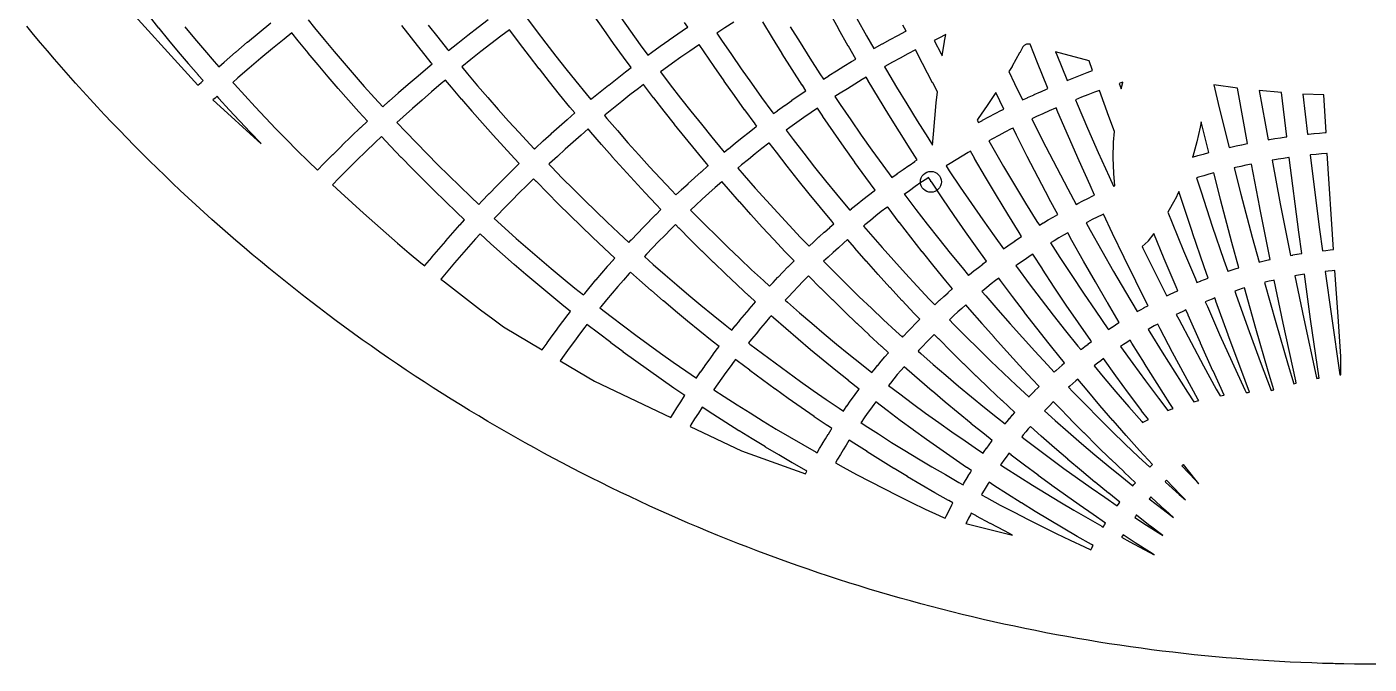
# Model space of a CAD drawing. Header units: millimetres. Extents: x -67 to 67, y -67 to 67.
# Drawn here: x -51.8 to -0.3, y -67 to -42.5 of the extents above; entities that cross this region are included whole.
import ezdxf

# ---------------------------------------------------------------- set-up
doc = ezdxf.new("R2010")
doc.units = ezdxf.units.MM
for name, color, linetype in [('CUT_INNER', 6, 'Continuous'), ('CUT_OUTER', 1, 'Continuous'), ('ENGRAVE', 7, 'Continuous')]:
    doc.layers.add(name, color=color, linetype=linetype)

msp = doc.modelspace()

# ---------------------------------------------------------------- linework, layer by layer
at = {"layer": 'CUT_INNER'}
for points in [[(-45.102, -44.664), (-45.0994, -44.6617), (-45.0212, -44.5919), (-45.1992, -44.3889), (-45.2015, -44.3863), (-45.5846, -43.9416), (-45.5869, -43.939), (-45.9661, -43.491), (-45.9684, -43.4883), (-46.3437, -43.0371), (-46.3459, -43.0344), (-46.7172, -42.5799), (-46.7194, -42.5771), (-47.0868, -42.1194), (-47.089, -42.1167), (-47.4524, -41.6558), (-47.4545, -41.653), (-47.8138, -41.1889), (-47.816, -41.1861), (-48.0074, -40.9345), (-48.3633, -41.2052), (-48.4163, -41.2462), (-45.2208, -44.7719)], [(-40.0388, -47.426), (-40.0363, -47.4235), (-39.6879, -47.0781), (-39.6854, -47.0756), (-39.334, -46.7333), (-39.3315, -46.7308), (-38.9771, -46.3916), (-38.9745, -46.3892), (-38.7195, -46.1492), (-39.0425, -45.7936), (-39.0448, -45.791), (-39.4401, -45.3481), (-39.4425, -45.3455), (-39.8339, -44.8991), (-39.8362, -44.8965), (-40.2238, -44.4467), (-40.2261, -44.444), (-40.6097, -43.9909), (-40.6119, -43.9882), (-40.9916, -43.5317), (-40.9938, -43.529), (-41.3694, -43.0693), (-41.3716, -43.0665), (-41.6176, -42.7601), (-41.9115, -42.9959), (-42.3615, -43.3637), (-42.8084, -43.7353), (-43.2519, -44.1108), (-43.6922, -44.4902), (-43.8862, -44.6603), (-43.8204, -44.734), (-43.4281, -45.1659), (-43.0321, -45.5943), (-42.6324, -46.0192), (-42.2289, -46.4406), (-41.8219, -46.8585), (-41.4111, -47.2729), (-40.9968, -47.6836), (-40.6371, -48.034), (-40.3867, -47.7769), (-40.3842, -47.7744)], [(-34.3648, -43.4774), (-34.7473, -43.7789), (-35.0975, -44.06), (-34.875, -44.3276), (-34.4861, -44.7869), (-34.0933, -45.2428), (-33.6965, -45.6953), (-33.2958, -46.1443), (-32.8912, -46.5897), (-32.4827, -47.0316), (-32.3049, -47.2206), (-32.2706, -47.1884), (-32.2681, -47.186), (-31.9675, -46.9081), (-31.9649, -46.9058), (-31.6618, -46.6305), (-31.6592, -46.6282), (-31.3538, -46.3555), (-31.3512, -46.3532), (-31.0433, -46.0833), (-31.0407, -46.081), (-30.7535, -45.8335), (-30.9398, -45.6094), (-30.9421, -45.6067), (-31.3357, -45.1248), (-31.3379, -45.1221), (-31.7274, -44.6369), (-31.7296, -44.6341), (-32.1148, -44.1455), (-32.1169, -44.1427), (-32.4979, -43.6507), (-32.5, -43.648), (-32.8766, -43.1527), (-32.8787, -43.1499), (-33.251, -42.6513), (-33.2531, -42.6485), (-33.2613, -42.6374), (-33.5919, -42.8843), (-33.9796, -43.1792)], [(-24.598, -46.9917), (-24.5953, -46.9895), (-24.332, -46.7782), (-24.3293, -46.776), (-24.0642, -46.567), (-24.0614, -46.5649), (-23.7945, -46.3582), (-23.7917, -46.3561), (-23.7699, -46.3395), (-23.83, -46.259), (-23.8321, -46.2561), (-24.2313, -45.7117), (-24.2333, -45.7088), (-24.6278, -45.1609), (-24.6298, -45.1581), (-25.0195, -44.6067), (-25.0215, -44.6038), (-25.4063, -44.0491), (-25.4083, -44.0462), (-25.7883, -43.4882), (-25.7902, -43.4853), (-25.9749, -43.2089), (-26.0091, -43.2318), (-26.3446, -43.4602), (-26.6781, -43.6916), (-27.0096, -43.9258), (-27.339, -44.163), (-27.4688, -44.2582), (-27.0881, -44.7588), (-26.6953, -45.2661), (-26.2981, -45.77), (-25.8965, -46.2704), (-25.4906, -46.7672), (-25.0803, -47.2605), (-25.0165, -47.3359), (-24.8621, -47.2075), (-24.8594, -47.2053)], [(-16.7811, -42.9587), (-16.9577, -43.0458), (-16.6897, -43.5661), (-16.6497, -43.6422), (-16.5562, -43.0839), (-16.5556, -43.0804), (-16.5053, -42.8257)], [(-13.8693, -44.7006), (-13.5629, -45.3358), (-13.3752, -45.2473), (-13.372, -45.2458), (-13.1244, -45.1317), (-13.1212, -45.1302), (-12.8726, -45.0182), (-12.8694, -45.0168), (-12.6199, -44.907), (-12.6166, -44.9056), (-12.5887, -44.8936), (-12.604, -44.8571), (-12.6054, -44.8538), (-12.9914, -43.9104), (-12.9927, -43.9071), (-13.2762, -43.1964), (-13.2923, -43.1922), (-13.317, -43.1882), (-13.3419, -43.1866), (-13.3669, -43.1876), (-13.3916, -43.1911), (-13.4159, -43.197), (-13.4394, -43.2053), (-13.462, -43.2159), (-13.4835, -43.2288), (-13.5035, -43.2437), (-13.522, -43.2605), (-13.5387, -43.2791), (-13.5534, -43.2992), (-13.5661, -43.3208), (-13.6739, -43.5269), (-13.6759, -43.5306), (-13.9648, -44.0407), (-13.9666, -44.0438), (-14.086, -44.2411)], [(-18.2659, -43.7234), (-18.5587, -43.8841), (-18.8502, -44.0473), (-18.8689, -44.058), (-18.794, -44.1864), (-18.4056, -44.8394), (-18.0114, -45.4889), (-17.6116, -46.1349), (-17.2062, -46.7775), (-17.0196, -47.0676), (-16.986, -46.6517), (-16.9332, -46.0501), (-16.8755, -45.4498), (-16.8754, -45.4484), (-16.8293, -45.0201), (-17.0154, -44.6738), (-17.0171, -44.6707), (-17.4021, -43.9389), (-17.4037, -43.9358), (-17.6749, -43.4092), (-17.676, -43.4097), (-17.9716, -43.5653)], [(-12.2466, -43.6076), (-11.8619, -44.5478), (-11.8471, -44.5831), (-11.5994, -44.4843), (-11.5962, -44.483), (-11.3421, -44.3842), (-11.3388, -44.3829), (-11.0838, -44.2863), (-11.0805, -44.2851), (-10.8743, -44.209), (-11.0047, -43.8358), (-12.296, -43.4836)], [(-36.6197, -45.3362), (-36.9859, -45.6573), (-37.3493, -45.9817), (-37.5833, -46.1942), (-37.2443, -46.5545), (-36.8362, -46.9808), (-36.4243, -47.4036), (-36.0088, -47.8227), (-35.5897, -48.2383), (-35.1669, -48.6501), (-34.7406, -49.0582), (-34.4368, -49.344), (-34.3229, -49.2231), (-34.3205, -49.2205), (-34.0374, -48.9248), (-34.035, -48.9222), (-33.7493, -48.629), (-33.7469, -48.6265), (-33.4586, -48.3357), (-33.4562, -48.3333), (-33.1654, -48.045), (-33.1629, -48.0426), (-32.8877, -47.7745), (-33.0695, -47.5812), (-33.0719, -47.5787), (-33.4827, -47.1342), (-33.4851, -47.1316), (-33.8921, -46.6835), (-33.8944, -46.6809), (-34.2975, -46.2293), (-34.2998, -46.2267), (-34.6989, -45.7716), (-34.7012, -45.769), (-35.0964, -45.3104), (-35.0986, -45.3077), (-35.4898, -44.8457), (-35.492, -44.8431), (-35.7188, -44.5703), (-35.8789, -44.7035), (-36.2507, -45.0182)], [(-26.4064, -48.55), (-26.4038, -48.5477), (-26.1539, -48.3207), (-26.1513, -48.3183), (-25.8995, -48.0936), (-25.8968, -48.0912), (-25.643, -47.8687), (-25.6404, -47.8664), (-25.6291, -47.8566), (-25.6951, -47.7787), (-25.6973, -47.776), (-26.1098, -47.28), (-26.1121, -47.2773), (-26.5202, -46.7777), (-26.5224, -46.775), (-26.9262, -46.2718), (-26.9284, -46.2691), (-27.3278, -45.7625), (-27.33, -45.7597), (-27.7249, -45.2496), (-27.7271, -45.2468), (-28.1135, -44.7386), (-28.3147, -44.8915), (-28.6356, -45.14), (-28.9543, -45.3913), (-29.2709, -45.6454), (-29.5852, -45.9022), (-29.6207, -45.9317), (-29.5252, -46.0445), (-29.1213, -46.5132), (-28.7134, -46.9784), (-28.3014, -47.44), (-27.8854, -47.8979), (-27.4654, -48.3523), (-27.0415, -48.8029), (-26.87, -48.9821), (-26.6568, -48.7816), (-26.6543, -48.7792)], [(-20.2856, -44.9013), (-20.5681, -45.0795), (-20.7658, -45.2067), (-20.5614, -45.5127), (-20.1616, -46.0997), (-19.7568, -46.6833), (-19.3469, -47.2634), (-18.9319, -47.8398), (-18.5843, -48.3138), (-18.3775, -48.165), (-18.3747, -48.1629), (-18.152, -48.0056), (-18.1492, -48.0036), (-17.9251, -47.8482), (-17.9223, -47.8462), (-17.6969, -47.6927), (-17.694, -47.6908), (-17.6106, -47.635), (-17.8834, -47.2109), (-17.8853, -47.208), (-18.2925, -46.5625), (-18.2944, -46.5595), (-18.696, -45.9105), (-18.6979, -45.9075), (-19.0938, -45.255), (-19.0956, -45.2519), (-19.4859, -44.596), (-19.4876, -44.593), (-19.5641, -44.4619), (-19.7159, -44.5522), (-20.0015, -44.7255)], [(-9.7859, -44.6794), (-9.8498, -44.7012), (-9.7739, -44.9127), (-9.7167, -44.662), (-9.7154, -44.6568), (-9.7152, -44.6561)], [(-5.3668, -47.0999), (-5.3634, -47.0991), (-5.1554, -47.054), (-5.152, -47.0532), (-4.9437, -47.0099), (-4.9402, -47.0092), (-4.925, -47.0062), (-5.2835, -45.0235), (-5.2841, -45.0201), (-5.3083, -44.8792), (-6.2175, -44.7575), (-6.0104, -45.6369), (-5.6373, -47.1616), (-5.5778, -47.1476), (-5.5744, -47.1468)], [(-42.8061, -47.0004), (-42.8085, -46.9979), (-43.2144, -46.5739), (-43.2168, -46.5714), (-43.6189, -46.1439), (-43.6213, -46.1413), (-44.0197, -45.7103), (-44.0221, -45.7077), (-44.4167, -45.2733), (-44.4191, -45.2707), (-44.4879, -45.1936), (-44.5628, -45.2604), (-44.6454, -45.3354), (-42.789, -47.0179)], [(-15.2612, -46.2052), (-15.101, -46.1173), (-15.098, -46.1157), (-14.8578, -45.9866), (-14.8547, -45.985), (-14.6134, -45.858), (-14.6103, -45.8564), (-14.3679, -45.7316), (-14.3648, -45.73), (-14.2849, -45.6897), (-14.5928, -45.0512), (-14.5928, -45.0512), (-14.5942, -45.0533), (-14.9249, -45.5498), (-14.926, -45.5514), (-15.2657, -46.045), (-15.2666, -46.0462), (-15.3132, -46.1123)], [(-10.2486, -45.9698), (-10.2498, -45.9665), (-10.6083, -44.9678), (-10.8006, -45.0388), (-11.0523, -45.1341), (-11.3031, -45.2317), (-11.5361, -45.3246), (-11.4691, -45.4846), (-11.0681, -46.418), (-10.6589, -47.3478), (-10.2417, -48.274), (-10.0688, -48.649), (-10.0188, -48.6271), (-10.0621, -48.1523), (-10.0626, -48.1451), (-10.0822, -47.5567), (-10.0823, -47.5497), (-10.0691, -46.9671), (-10.0688, -46.9603), (-10.0367, -46.544)], [(-3.8794, -46.8174), (-3.876, -46.8168), (-3.6656, -46.7844), (-3.6622, -46.7839), (-3.4516, -46.7534), (-3.4481, -46.7529), (-3.4228, -46.7495), (-3.6248, -45.0427), (-4.4767, -44.9669), (-4.1345, -46.8593), (-4.0929, -46.8522), (-4.0895, -46.8516)], [(-2.3776, -46.6262), (-2.3741, -46.6259), (-2.1622, -46.6064), (-2.1587, -46.6061), (-1.9466, -46.5885), (-1.9431, -46.5882), (-1.9136, -46.586), (-1.9956, -45.1426), (-2.8076, -45.1066), (-2.6248, -46.6514), (-2.5928, -46.6479), (-2.5893, -46.6475)], [(-22.2296, -46.2002), (-22.5007, -46.3954), (-22.6438, -46.5003), (-22.3763, -46.8521), (-21.9652, -47.3831), (-21.5494, -47.9106), (-21.129, -48.4343), (-20.704, -48.9544), (-20.2746, -49.4708), (-20.1954, -49.5643), (-20.1298, -49.5097), (-20.1271, -49.5074), (-19.916, -49.3349), (-19.9132, -49.3327), (-19.7006, -49.1621), (-19.6979, -49.1599), (-19.4837, -48.9911), (-19.481, -48.9889), (-19.2654, -48.822), (-19.2626, -48.8199), (-19.229, -48.7943), (-19.5813, -48.3138), (-19.5834, -48.3109), (-20.0004, -47.7317), (-20.0024, -47.7288), (-20.4144, -47.1459), (-20.4164, -47.143), (-20.8232, -46.5566), (-20.8252, -46.5537), (-21.2269, -45.9637), (-21.2289, -45.9608), (-21.4367, -45.6498), (-21.6823, -45.817), (-21.9568, -46.0074)], [(-11.2551, -49.2144), (-11.252, -49.2128), (-11.0619, -49.1171), (-11.0588, -49.1155), (-10.8679, -49.0214), (-10.8648, -49.0198), (-10.798, -48.9876), (-10.9726, -48.609), (-10.974, -48.6058), (-11.3927, -47.6764), (-11.3941, -47.6732), (-11.8047, -46.7402), (-11.8061, -46.7369), (-12.2085, -45.8004), (-12.2098, -45.7971), (-12.2778, -45.6351), (-12.2977, -45.6436), (-12.544, -45.752), (-12.7894, -45.8626), (-13.0338, -45.9752), (-13.2088, -46.0578), (-13.0749, -46.3294), (-12.667, -47.1385), (-12.2522, -47.944), (-11.8303, -48.7459), (-11.5081, -49.3455), (-11.4474, -49.3135), (-11.4443, -49.3119)], [(-6.8342, -47.4726), (-6.8308, -47.4717), (-6.626, -47.4139), (-6.6226, -47.413), (-6.4173, -47.357), (-6.4172, -47.357), (-6.7058, -46.1776), (-6.7409, -46.3738), (-6.7421, -46.3798), (-6.8714, -46.9421), (-6.873, -46.9484), (-7.032, -47.5051), (-7.034, -47.5115), (-7.0415, -47.5331), (-7.0385, -47.5322)], [(-39.1231, -47.6503), (-39.4691, -47.9932), (-39.812, -48.3392), (-40.056, -48.5896), (-39.7325, -48.8939), (-39.3041, -49.2899), (-38.8723, -49.6821), (-38.437, -50.0706), (-37.9984, -50.4553), (-37.5564, -50.8361), (-37.1111, -51.2131), (-36.6626, -51.5861), (-36.5177, -51.7045), (-36.5112, -51.6966), (-36.509, -51.6939), (-36.2472, -51.3792), (-36.245, -51.3765), (-35.9804, -51.064), (-35.9782, -51.0613), (-35.7109, -50.7512), (-35.7086, -50.7485), (-35.4387, -50.4407), (-35.4364, -50.4381), (-35.1637, -50.1327), (-35.1614, -50.1301), (-34.9832, -49.9339), (-35.2928, -49.6426), (-35.2953, -49.6402), (-35.7242, -49.2297), (-35.7267, -49.2272), (-36.152, -48.8129), (-36.1545, -48.8105), (-36.5761, -48.3925), (-36.5786, -48.39), (-36.9966, -47.9684), (-36.999, -47.9659), (-37.4133, -47.5406), (-37.4157, -47.5381), (-37.8263, -47.1092), (-37.8287, -47.1067), (-38.1738, -46.7398), (-38.4223, -46.9736), (-38.7742, -47.3104)], [(-28.3521, -50.4622), (-28.3497, -50.4597), (-28.1162, -50.2158), (-28.1138, -50.2133), (-27.8782, -49.9715), (-27.8758, -49.969), (-27.6381, -49.7293), (-27.6356, -49.7268), (-27.4481, -49.5409), (-27.6235, -49.3576), (-27.6259, -49.3551), (-28.0523, -48.9019), (-28.0546, -48.8993), (-28.477, -48.4424), (-28.4794, -48.4398), (-28.8977, -47.9792), (-28.9001, -47.9766), (-29.3144, -47.5124), (-29.3167, -47.5098), (-29.727, -47.042), (-29.7293, -47.0394), (-30.1354, -46.568), (-30.1377, -46.5653), (-30.2361, -46.449), (-30.5146, -46.6889), (-30.8197, -46.9565), (-31.1225, -47.2268), (-31.423, -47.4997), (-31.721, -47.7752), (-31.751, -47.8035), (-31.6542, -47.9047), (-31.2342, -48.3358), (-30.8105, -48.7631), (-30.3832, -49.1868), (-29.9521, -49.6068), (-29.5174, -50.0229), (-29.079, -50.4352), (-28.6758, -50.808), (-28.5858, -50.7107), (-28.5834, -50.7081)], [(-12.5824, -49.9427), (-12.5794, -49.941), (-12.3955, -49.8337), (-12.3925, -49.832), (-12.2142, -49.7301), (-12.5393, -49.1249), (-12.541, -49.1218), (-12.9645, -48.3168), (-12.9661, -48.3137), (-13.3826, -47.5051), (-13.3842, -47.502), (-13.7936, -46.6897), (-13.7952, -46.6866), (-13.9308, -46.4116), (-14.0013, -46.4471), (-14.2406, -46.5704), (-14.4788, -46.6957), (-14.7159, -46.8231), (-14.8644, -46.9046), (-14.7098, -47.1752), (-14.295, -47.8864), (-13.874, -48.594), (-13.4469, -49.2979), (-13.0136, -49.998), (-12.9204, -50.1457), (-12.7683, -50.0533), (-12.7653, -50.0515)], [(-23.8301, -47.4063), (-24.0907, -47.6154), (-24.3494, -47.8268), (-24.4952, -47.9481), (-24.2469, -48.2363), (-23.8238, -48.7187), (-23.3966, -49.1974), (-22.9652, -49.6723), (-22.5297, -50.1435), (-22.09, -50.6108), (-21.7624, -50.953), (-21.5829, -50.7841), (-21.5803, -50.7817), (-21.3801, -50.5967), (-21.3775, -50.5943), (-21.1757, -50.411), (-21.1731, -50.4086), (-20.9697, -50.2271), (-20.967, -50.2247), (-20.8079, -50.0852), (-20.8893, -49.989), (-20.8916, -49.9863), (-21.3233, -49.4672), (-21.3255, -49.4645), (-21.7527, -48.9417), (-21.7549, -48.939), (-22.1775, -48.4124), (-22.1797, -48.4097), (-22.5976, -47.8795), (-22.5998, -47.8767), (-23.0131, -47.3429), (-23.0153, -47.3401), (-23.2872, -46.9825), (-23.3037, -46.995), (-23.5678, -47.1995)], [(-14.0415, -50.8725), (-14.0386, -50.8705), (-13.8627, -50.7507), (-13.8598, -50.7487), (-13.6829, -50.6305), (-13.68, -50.6286), (-13.5996, -50.5759), (-13.6945, -50.4256), (-13.6964, -50.4226), (-14.1315, -49.7195), (-14.1333, -49.7165), (-14.5623, -49.0096), (-14.5641, -49.0066), (-14.9868, -48.296), (-14.9886, -48.2929), (-15.4052, -47.5787), (-15.4069, -47.5756), (-15.5638, -47.3012), (-15.6528, -47.3532), (-15.8841, -47.4908), (-16.1142, -47.6304), (-16.343, -47.772), (-16.498, -47.8698), (-16.3787, -48.0518), (-15.9566, -48.6835), (-15.529, -49.3115), (-15.0959, -49.9357), (-14.6575, -50.5562), (-14.2999, -51.0528), (-14.2193, -50.9958), (-14.2164, -50.9938)], [(-1.761, -51.0936), (-1.7575, -51.0932), (-1.6223, -51.0808), (-1.8643, -47.3885), (-1.8818, -47.3898), (-2.0903, -47.4072), (-2.2988, -47.4263), (-2.507, -47.4473), (-2.5261, -47.4494), (-2.1623, -50.3094), (-2.0514, -51.124), (-1.9203, -51.1096), (-1.9168, -51.1093)], [(-4.2865, -51.5165), (-4.2831, -51.5156), (-4.1306, -51.4797), (-4.1272, -51.4789), (-4.0627, -51.4644), (-4.4589, -49.4728), (-4.4595, -49.4693), (-4.7771, -47.7965), (-4.7816, -47.7974), (-4.9866, -47.84), (-5.1911, -47.8844), (-5.3952, -47.9306), (-5.4405, -47.9413), (-5.185, -48.9475), (-4.7506, -50.5973), (-4.4866, -51.5658), (-4.4421, -51.5545), (-4.4387, -51.5537)], [(-3.0311, -51.2609), (-3.0277, -51.2603), (-2.873, -51.2352), (-2.8696, -51.2346), (-2.8482, -51.2313), (-2.9592, -50.4161), (-2.9596, -50.4126), (-3.3241, -47.5474), (-3.3379, -47.5493), (-3.5451, -47.5794), (-3.7519, -47.6112), (-3.9585, -47.6448), (-3.9866, -47.6497), (-3.67, -49.3177), (-3.2749, -51.3036), (-3.189, -51.2881), (-3.1855, -51.2875)], [(-30.1596, -52.5055), (-30.1574, -52.5028), (-29.9416, -52.2433), (-29.9393, -52.2406), (-29.7212, -51.9829), (-29.7189, -51.9803), (-29.4986, -51.7245), (-29.4963, -51.7219), (-29.2737, -51.4681), (-29.2714, -51.4655), (-29.216, -51.4035), (-29.6261, -51.0245), (-29.6286, -51.0221), (-30.0695, -50.6073), (-30.0721, -50.6049), (-30.5093, -50.1863), (-30.5119, -50.1839), (-30.9454, -49.7615), (-30.9479, -49.759), (-31.3778, -49.3329), (-31.3803, -49.3304), (-31.8064, -48.9005), (-31.8089, -48.898), (-32.2313, -48.4645), (-32.2337, -48.4619), (-32.3338, -48.3574), (-32.6006, -48.6173), (-32.8889, -48.903), (-33.1746, -49.1913), (-33.4579, -49.482), (-33.7385, -49.7752), (-33.8471, -49.8907), (-33.4405, -50.2601), (-33.0001, -50.6531), (-32.5564, -51.0422), (-32.1093, -51.4275), (-31.6588, -51.8088), (-31.2051, -52.1862), (-30.748, -52.5596), (-30.4189, -52.8238), (-30.3754, -52.7696), (-30.3732, -52.7669)], [(-15.4323, -51.9017), (-15.4295, -51.8995), (-15.2624, -51.7678), (-15.2596, -51.7656), (-15.0914, -51.6353), (-15.0886, -51.6332), (-14.9491, -51.5271), (-15.311, -51.0245), (-15.313, -51.0216), (-15.7535, -50.3983), (-15.7555, -50.3954), (-16.1906, -49.7683), (-16.1926, -49.7654), (-16.6221, -49.1345), (-16.6241, -49.1316), (-17.0481, -48.497), (-17.0501, -48.4941), (-17.0703, -48.4633), (-17.0795, -48.4742), (-17.083, -48.478), (-17.0832, -48.4724), (-17.083, -48.4439), (-17.1716, -48.3087), (-17.2458, -48.3583), (-17.4683, -48.5098), (-17.6894, -48.6632), (-17.9092, -48.8185), (-18.1041, -48.9588), (-18.087, -48.9817), (-17.657, -49.547), (-17.2222, -50.1086), (-16.7825, -50.6664), (-16.3379, -51.2203), (-15.8885, -51.7703), (-15.6401, -52.0691), (-15.601, -52.0371), (-15.5982, -52.0349)], [(-5.521, -51.8589), (-5.5177, -51.8579), (-5.368, -51.8114), (-5.3647, -51.8104), (-5.2617, -51.7794), (-5.5268, -50.8071), (-5.5277, -50.8037), (-5.9629, -49.1505), (-5.9638, -49.1471), (-6.2204, -48.1367), (-6.4094, -48.1882), (-6.6109, -48.245), (-6.8118, -48.3036), (-6.8849, -48.3256), (-6.7119, -48.8659), (-6.2798, -50.1765), (-5.8362, -51.4832), (-5.6865, -51.912), (-5.6735, -51.9078), (-5.6702, -51.9067)], [(-25.6146, -48.917), (-25.8619, -49.1416), (-26.1072, -49.3684), (-26.3112, -49.5603), (-26.182, -49.693), (-25.7464, -50.1324), (-25.307, -50.568), (-24.8638, -50.9997), (-24.4169, -51.4275), (-23.9663, -51.8514), (-23.5119, -52.2714), (-23.2748, -52.4868), (-23.1446, -52.346), (-23.1422, -52.3435), (-22.9554, -52.1449), (-22.953, -52.1423), (-22.7644, -51.9454), (-22.762, -51.9429), (-22.5718, -51.7476), (-22.5693, -51.7451), (-22.3774, -51.5514), (-22.3749, -51.549), (-22.339, -51.5134), (-22.672, -51.1655), (-22.6745, -51.163), (-23.1165, -50.6931), (-23.1189, -50.6905), (-23.5568, -50.2168), (-23.5592, -50.2142), (-23.9929, -49.7367), (-23.9953, -49.734), (-24.4248, -49.2527), (-24.4272, -49.2501), (-24.8525, -48.7651), (-24.8548, -48.7624), (-25.1079, -48.4688), (-25.1142, -48.4743), (-25.3654, -48.6946)], [(-6.5793, -52.2286), (-6.5761, -52.2274), (-6.4453, -52.1778), (-6.5958, -51.7466), (-6.597, -51.7433), (-7.0417, -50.4333), (-7.0428, -50.4299), (-7.476, -49.1161), (-7.4771, -49.1127), (-7.5617, -48.8486), (-7.71, -49.1589), (-7.7134, -49.1656), (-7.9811, -49.6492), (-7.8225, -50.0467), (-7.3811, -51.1257), (-6.9302, -52.2009), (-6.8692, -52.3428), (-6.7286, -52.2867), (-6.7253, -52.2854)], [(-16.7478, -53.0255), (-16.7452, -53.0231), (-16.5877, -52.88), (-16.5851, -52.8777), (-16.4263, -52.736), (-16.4237, -52.7336), (-16.2637, -52.5933), (-16.2611, -52.591), (-16.2556, -52.5863), (-16.5078, -52.2831), (-16.51, -52.2804), (-16.9616, -51.7277), (-16.9639, -51.7249), (-17.4106, -51.1683), (-17.4128, -51.1655), (-17.8547, -50.605), (-17.8568, -50.6022), (-18.2938, -50.0379), (-18.296, -50.0351), (-18.728, -49.4669), (-18.7301, -49.4641), (-18.7487, -49.4392), (-18.7746, -49.4588), (-18.9874, -49.6236), (-19.1987, -49.7902), (-19.4086, -49.9587), (-19.617, -50.1289), (-19.6742, -50.1765), (-19.4022, -50.4922), (-18.9594, -50.9972), (-18.5121, -51.4983), (-18.0606, -51.9954), (-17.6047, -52.4886), (-17.1445, -52.9778), (-16.9338, -53.1978), (-16.9067, -53.1723), (-16.9041, -53.1699)], [(-8.9, -53.3111), (-8.8969, -53.3094), (-8.7596, -53.234), (-8.7565, -53.2323), (-8.7451, -53.2262), (-8.7508, -53.2151), (-8.7524, -53.212), (-9.2112, -52.3017), (-9.2127, -52.2986), (-9.6636, -51.3843), (-9.6651, -51.3812), (-10.108, -50.4631), (-10.1095, -50.4599), (-10.4598, -49.7171), (-10.5139, -49.7432), (-10.7016, -49.8358), (-10.8885, -49.93), (-11.0746, -50.0258), (-11.1231, -50.0514), (-10.9656, -50.3385), (-10.5228, -51.1291), (-10.0732, -51.9157), (-9.6168, -52.6985), (-9.1636, -53.4601), (-9.0398, -53.3893), (-9.0367, -53.3876)], [(-31.8203, -54.6699), (-31.8183, -54.667), (-31.621, -54.3931), (-31.619, -54.3902), (-31.4194, -54.118), (-31.4173, -54.1152), (-31.2153, -53.8447), (-31.2132, -53.8419), (-31.0089, -53.5732), (-31.0067, -53.5704), (-30.9172, -53.4548), (-31.2526, -53.1855), (-31.2554, -53.1833), (-31.7151, -52.8077), (-31.7178, -52.8055), (-32.1743, -52.4258), (-32.177, -52.4236), (-32.6301, -52.04), (-32.6328, -52.0377), (-33.0825, -51.6501), (-33.0852, -51.6478), (-33.5316, -51.2564), (-33.5342, -51.2541), (-33.9771, -50.8587), (-33.9797, -50.8564), (-34.3935, -50.4805), (-34.5651, -50.6694), (-34.8354, -50.9722), (-35.103, -51.2773), (-35.3679, -51.5848), (-35.6302, -51.8946), (-35.8897, -52.2067), (-35.8928, -52.2105), (-35.7558, -52.3204), (-35.2976, -52.6816), (-34.8364, -53.0388), (-34.372, -53.3919), (-33.9045, -53.741), (-33.4886, -54.046), (-32.0069, -54.934)], [(-27.5367, -50.7731), (-27.7677, -51.0144), (-27.9966, -51.2577), (-28.08, -51.348), (-27.7427, -51.6491), (-27.2902, -52.0459), (-26.8343, -52.4387), (-26.375, -52.8276), (-25.9123, -53.2124), (-25.4463, -53.5932), (-24.9769, -53.9698), (-24.7209, -54.1717), (-24.5936, -54.0131), (-24.5914, -54.0104), (-24.4189, -53.7992), (-24.4166, -53.7965), (-24.2423, -53.5869), (-24.24, -53.5842), (-24.0639, -53.3761), (-24.0616, -53.3735), (-23.8836, -53.1669), (-23.8813, -53.1643), (-23.8119, -53.0851), (-24.0538, -52.8654), (-24.0564, -52.863), (-24.5133, -52.4407), (-24.5159, -52.4383), (-24.9691, -52.0119), (-24.9716, -52.0095), (-25.4211, -51.5793), (-25.4236, -51.5768), (-25.8693, -51.1426), (-25.8718, -51.1402), (-26.3137, -50.7021), (-26.3161, -50.6997), (-26.7542, -50.2578), (-26.7566, -50.2553), (-26.8893, -50.1191), (-27.0684, -50.2966), (-27.3036, -50.5338)], [(-10.132, -54.0588), (-10.1291, -54.0569), (-9.9981, -53.971), (-9.9952, -53.9691), (-9.8634, -53.8843), (-9.8604, -53.8825), (-9.8513, -53.8767), (-10.3086, -53.108), (-10.3104, -53.105), (-10.7686, -52.3193), (-10.7704, -52.3162), (-11.2217, -51.5265), (-11.2235, -51.5235), (-11.6679, -50.7298), (-11.6696, -50.7268), (-11.8291, -50.4361), (-11.992, -50.5292), (-12.1728, -50.6346), (-12.3527, -50.7416), (-12.4902, -50.8251), (-12.1288, -51.3869), (-11.6774, -52.0754), (-11.2199, -52.76), (-10.7566, -53.4406), (-10.2872, -54.1171), (-10.2654, -54.148), (-10.2652, -54.1478), (-10.2623, -54.1459)], [(-7.7586, -52.7293), (-7.7554, -52.7279), (-7.6131, -52.6623), (-7.6099, -52.6608), (-7.608, -52.66), (-7.6696, -52.5167), (-7.671, -52.5134), (-8.1232, -51.435), (-8.1245, -51.4318), (-8.5222, -50.4598), (-8.7406, -50.7487), (-8.7439, -50.7527), (-8.7475, -50.7565), (-8.9718, -50.968), (-8.9417, -51.0303), (-8.4924, -51.9414), (-8.0352, -52.8485), (-8.03, -52.8587), (-7.9034, -52.7977), (-7.9003, -52.7962)], [(-17.9818, -54.2382), (-17.9794, -54.2357), (-17.8322, -54.082), (-17.8298, -54.0795), (-17.6813, -53.927), (-17.6788, -53.9245), (-17.529, -53.7734), (-17.5265, -53.7709), (-17.512, -53.7565), (-17.7265, -53.5325), (-17.7289, -53.53), (-18.1915, -53.0382), (-18.1939, -53.0356), (-18.6521, -52.5399), (-18.6545, -52.5373), (-19.1085, -52.0375), (-19.1108, -52.0349), (-19.5604, -51.5312), (-19.5627, -51.5286), (-20.0078, -51.021), (-20.0101, -51.0184), (-20.2867, -50.6974), (-20.4356, -50.8281), (-20.6364, -51.0073), (-20.8356, -51.1882), (-21.0332, -51.3709), (-21.2024, -51.53), (-21.1986, -51.5339), (-20.7469, -51.9895), (-20.2913, -52.4413), (-19.8317, -52.889), (-19.3682, -53.3327), (-18.9009, -53.7723), (-18.4297, -54.2078), (-18.1723, -54.4416), (-18.13, -54.3958), (-18.1276, -54.3933)], [(-11.175, -54.8029), (-11.1722, -54.8008), (-11.0475, -54.7059), (-11.0447, -54.7038), (-10.9219, -54.6121), (-10.9448, -54.5797), (-10.9468, -54.5768), (-11.4182, -53.8974), (-11.4201, -53.8945), (-11.8855, -53.2111), (-11.8875, -53.2082), (-12.3469, -52.5206), (-12.3488, -52.5177), (-12.8022, -51.8262), (-12.8041, -51.8233), (-13.1694, -51.2553), (-13.2377, -51.3), (-13.4117, -51.4163), (-13.5847, -51.5341), (-13.7567, -51.6534), (-13.8255, -51.702), (-13.7643, -51.7854), (-13.3098, -52.3942), (-12.8499, -52.9989), (-12.3848, -53.5997), (-11.9144, -54.1963), (-11.4389, -54.7888), (-11.3294, -54.9229), (-11.3016, -54.901), (-11.2988, -54.8988)], [(-29.1087, -52.5038), (-29.3245, -52.7587), (-29.5381, -53.0156), (-29.7495, -53.2743), (-29.7881, -53.3224), (-29.3576, -53.6557), (-28.8878, -54.013), (-28.4149, -54.3661), (-27.9389, -54.7151), (-27.46, -55.0599), (-26.978, -55.4005), (-26.493, -55.737), (-26.0867, -56.0136), (-26.0801, -56.0041), (-26.0782, -56.0012), (-25.9228, -55.7772), (-25.9207, -55.7743), (-25.7634, -55.5516), (-25.7613, -55.5488), (-25.6021, -55.3275), (-25.6, -55.3247), (-25.4388, -55.1048), (-25.4367, -55.102), (-25.2736, -54.8835), (-25.2715, -54.8807), (-25.2148, -54.8062), (-25.4761, -54.6001), (-25.4788, -54.598), (-25.9509, -54.2191), (-25.9536, -54.2169), (-26.4224, -53.8339), (-26.4251, -53.8317), (-26.8905, -53.4446), (-26.8931, -53.4423), (-27.3551, -53.0512), (-27.3578, -53.049), (-27.8164, -52.6538), (-27.819, -52.6515), (-28.2741, -52.2524), (-28.2767, -52.2501), (-28.6203, -51.9435), (-28.6704, -51.9995), (-28.8906, -52.2507)], [(-3.0476, -52.0795), (-3.1131, -52.0914), (-2.7706, -53.7381), (-2.292, -55.9423), (-2.272, -56.0309), (-2.2279, -56.0226), (-2.2244, -56.0219), (-2.1773, -56.0134), (-2.5046, -53.7559), (-2.5051, -53.7524), (-2.7398, -52.0281), (-2.7455, -52.029), (-2.8967, -52.0536)], [(-1.943, -51.9209), (-1.7087, -53.6423), (-1.3819, -55.8961), (-1.3811, -55.896), (-1.34, -55.8915), (-1.34, -55.1826), (-1.4536, -53.6543), (-1.4538, -53.6508), (-1.5697, -51.8834), (-1.6821, -51.8937), (-1.8345, -51.9091)], [(-19.1281, -55.5342), (-19.1259, -55.5314), (-18.9898, -55.3678), (-18.9876, -55.3651), (-18.8501, -55.2027), (-18.8478, -55.2001), (-18.7096, -55.0397), (-18.9716, -54.8018), (-18.9742, -54.7994), (-19.4479, -54.3615), (-19.4505, -54.3591), (-19.9204, -53.9171), (-19.9229, -53.9146), (-20.3889, -53.4685), (-20.3914, -53.4661), (-20.8535, -53.0159), (-20.856, -53.0135), (-21.3142, -52.5593), (-21.3167, -52.5568), (-21.7709, -52.0987), (-21.7733, -52.0962), (-21.779, -52.0903), (-21.8076, -52.1187), (-21.9971, -52.3099), (-22.1849, -52.5026), (-22.371, -52.697), (-22.5554, -52.8931), (-22.6766, -53.0242), (-22.5924, -53.0994), (-22.1272, -53.5073), (-21.6585, -53.9112), (-21.1863, -54.3109), (-20.7106, -54.7066), (-20.2315, -55.098), (-19.749, -55.4853), (-19.3462, -55.8028), (-19.265, -55.7017), (-19.2628, -55.699)], [(-12.1634, -55.6179), (-12.1608, -55.6156), (-12.043, -55.5123), (-12.0404, -55.51), (-11.9509, -55.4329), (-12.0626, -55.2961), (-12.0648, -55.2934), (-12.5425, -54.6982), (-12.5447, -54.6954), (-13.0172, -54.096), (-13.0194, -54.0933), (-13.4867, -53.4898), (-13.4888, -53.487), (-13.9508, -52.8794), (-13.9529, -52.8766), (-14.4096, -52.2651), (-14.4117, -52.2623), (-14.4746, -52.1764), (-14.6005, -52.2721), (-14.766, -52.4003), (-14.9304, -52.5298), (-15.0936, -52.6608), (-15.1227, -52.6846), (-14.9755, -52.8585), (-14.5118, -53.3966), (-14.0435, -53.9306), (-13.5706, -54.4605), (-13.093, -54.9862), (-12.6109, -55.5078), (-12.3498, -55.7853), (-12.2829, -55.7246), (-12.2803, -55.7222)], [(-5.4213, -52.6712), (-5.3812, -52.786), (-4.9149, -54.0848), (-4.4373, -55.3795), (-4.0142, -56.4962), (-3.9788, -56.4838), (-3.9755, -56.4826), (-3.9181, -56.4632), (-4.1318, -55.753), (-4.1328, -55.7496), (-4.6112, -54.1084), (-4.6122, -54.1051), (-5.0493, -52.5551), (-5.1313, -52.5798), (-5.2776, -52.6252)], [(-4.2459, -52.3342), (-4.2742, -52.3414), (-3.8388, -53.8851), (-3.3615, -55.523), (-3.1485, -56.2304), (-3.0603, -56.2072), (-3.0569, -56.2063), (-3.0566, -56.2063), (-3.0766, -56.118), (-3.0774, -56.1146), (-3.5567, -53.907), (-3.5574, -53.9036), (-3.9009, -52.2521), (-3.948, -52.2627), (-4.0971, -52.2978)], [(-6.5517, -53.0818), (-6.47, -53.2721), (-6.0004, -54.3392), (-5.5216, -55.4022), (-5.0335, -56.461), (-4.9821, -56.57), (-4.9062, -56.5623), (-4.8997, -56.5619), (-4.85, -56.5594), (-5.1898, -55.6627), (-5.191, -55.6594), (-5.6698, -54.3615), (-5.671, -54.3582), (-6.1385, -53.0561), (-6.1397, -53.0528), (-6.1801, -52.9371), (-6.2896, -52.9786), (-6.4323, -53.0341)], [(-13.2044, -56.6146), (-13.202, -56.6121), (-13.0927, -56.4999), (-13.0902, -56.4973), (-12.9799, -56.3861), (-12.9774, -56.3836), (-12.9326, -56.3392), (-13.1977, -56.0574), (-13.2001, -56.0548), (-13.6846, -55.5307), (-13.687, -55.5281), (-14.1669, -54.9998), (-14.1692, -54.9971), (-14.6445, -54.4646), (-14.6468, -54.462), (-15.1175, -53.9254), (-15.1198, -53.9227), (-15.5857, -53.382), (-15.588, -53.3793), (-15.7382, -53.2018), (-15.8923, -53.337), (-16.0484, -53.4763), (-16.2034, -53.617), (-16.357, -53.7591), (-16.375, -53.776), (-16.2114, -53.944), (-15.7385, -54.421), (-15.2616, -54.8938), (-14.7805, -55.3625), (-14.2953, -55.8269), (-13.8061, -56.2871), (-13.3205, -56.736), (-13.3152, -56.7303), (-13.3127, -56.7278)], [(-7.6617, -53.5737), (-7.5701, -53.7517), (-7.0971, -54.6507), (-6.6162, -55.5455), (-6.1276, -56.4362), (-5.9809, -56.6982), (-5.821, -56.6733), (-6.2525, -55.7372), (-6.2539, -55.734), (-6.7342, -54.6678), (-6.7356, -54.6646), (-7.2066, -53.5943), (-7.208, -53.5911), (-7.2906, -53.3989), (-7.4172, -53.4573), (-7.5557, -53.5226)], [(-30.772, -54.5948), (-30.9695, -54.8642), (-31.1647, -55.1354), (-31.3154, -55.3485), (-30.0044, -56.1343), (-30.0044, -56.1343), (-27.0626, -57.5257), (-26.9824, -57.3936), (-26.9805, -57.3906), (-26.8371, -57.1587), (-26.8352, -57.1557), (-26.6897, -56.9252), (-26.6879, -56.9222), (-26.5404, -56.6929), (-26.5384, -56.69), (-26.5333, -56.6822), (-26.947, -56.4005), (-26.9499, -56.3986), (-27.4377, -56.0602), (-27.4406, -56.0581), (-27.9254, -55.7155), (-27.9283, -55.7134), (-28.4101, -55.3666), (-28.4129, -55.3645), (-28.8917, -55.0135), (-28.8945, -55.0114), (-29.3703, -54.6561), (-29.3731, -54.654), (-29.8456, -54.2947), (-29.8484, -54.2925), (-30.2864, -53.9534), (-30.3699, -54.0613), (-30.5721, -54.3272)], [(-20.3061, -57.0835), (-20.3041, -57.0807), (-20.1813, -56.9069), (-20.1793, -56.904), (-20.0549, -56.7313), (-20.0529, -56.7285), (-19.927, -56.5569), (-19.925, -56.554), (-19.8386, -56.4384), (-20.2481, -56.1156), (-20.2509, -56.1134), (-20.7361, -55.724), (-20.7388, -55.7217), (-21.2207, -55.3281), (-21.2234, -55.3258), (-21.7017, -54.928), (-21.7044, -54.9257), (-22.1793, -54.5237), (-22.182, -54.5214), (-22.6534, -54.1153), (-22.656, -54.113), (-23.1238, -53.7027), (-23.1264, -53.7004), (-23.2138, -53.6224), (-23.2757, -53.6931), (-23.4514, -53.8969), (-23.6253, -54.1024), (-23.7974, -54.3093), (-23.9677, -54.5177), (-24.0866, -54.6659), (-24.0285, -54.7108), (-23.5495, -55.0751), (-23.0673, -55.4352), (-22.582, -55.791), (-22.0936, -56.1426), (-21.6021, -56.49), (-21.1076, -56.833), (-20.6102, -57.1717), (-20.444, -57.2827), (-20.4294, -57.2613), (-20.4274, -57.2584)], [(-8.7465, -54.1478), (-8.6834, -54.2518), (-8.2066, -55.0223), (-7.7231, -55.7886), (-7.2329, -56.5507), (-6.9852, -56.9286), (-6.8016, -56.8781), (-6.83, -56.8275), (-6.8317, -56.8244), (-7.322, -55.9307), (-7.3237, -55.9276), (-7.8061, -55.0297), (-7.8078, -55.0266), (-8.2824, -54.1245), (-8.284, -54.1214), (-8.3769, -53.9411), (-8.5087, -54.0134), (-8.6423, -54.0882)], [(-14.0616, -57.5667), (-14.0593, -57.5641), (-13.9581, -57.4445), (-13.9558, -57.4418), (-13.8608, -57.3315), (-14.3532, -56.8763), (-14.3557, -56.8739), (-14.8475, -56.4113), (-14.85, -56.4089), (-15.3377, -55.9421), (-15.3402, -55.9396), (-15.8238, -55.4685), (-15.8263, -55.4661), (-16.3058, -54.9908), (-16.3083, -54.9883), (-16.7836, -54.5088), (-16.7861, -54.5063), (-16.9532, -54.3347), (-16.9593, -54.3407), (-17.1066, -54.4893), (-17.2526, -54.6392), (-17.3974, -54.7904), (-17.5408, -54.9429), (-17.5741, -54.9789), (-17.4761, -55.0665), (-16.9937, -55.4895), (-16.5076, -55.9083), (-16.0179, -56.3229), (-15.5246, -56.7332), (-15.0277, -57.1391), (-14.5274, -57.5407), (-14.2322, -57.7734), (-14.164, -57.6899), (-14.1617, -57.6872)], [(-9.8011, -54.8047), (-9.331, -55.4577), (-8.8441, -56.1217), (-8.3515, -56.7814), (-7.984, -57.2647), (-7.8197, -57.1967), (-7.8122, -57.1938), (-7.7799, -57.1828), (-7.9063, -56.99), (-7.9082, -56.9871), (-8.4002, -56.2221), (-8.4021, -56.2191), (-8.8875, -55.4499), (-8.8894, -55.4469), (-9.368, -54.6734), (-9.3698, -54.6704), (-9.4343, -54.5643), (-9.5587, -54.6443), (-9.6868, -54.7283)], [(-21.2484, -58.5346), (-21.2466, -58.5316), (-21.1362, -58.3497), (-21.1343, -58.3467), (-21.0223, -58.1658), (-21.0205, -58.1628), (-20.9069, -57.9828), (-20.905, -57.9798), (-20.8878, -57.9531), (-21.0583, -57.8392), (-21.0612, -57.8372), (-21.5616, -57.4966), (-21.5645, -57.4946), (-22.0618, -57.1496), (-22.0647, -57.1475), (-22.559, -56.7982), (-22.5619, -56.7962), (-23.0531, -56.4425), (-23.056, -56.4404), (-23.5441, -56.0825), (-23.5469, -56.0804), (-24.0319, -55.7183), (-24.0347, -55.7162), (-24.5166, -55.3498), (-24.5193, -55.3476), (-24.5805, -55.3003), (-24.6304, -55.366), (-24.7914, -55.5816), (-24.9506, -55.7987), (-25.1078, -56.0171), (-25.2631, -56.2369), (-25.4166, -56.458), (-25.4181, -56.4602), (-25.0209, -56.7206), (-24.5245, -57.0399), (-24.0254, -57.3548), (-23.5235, -57.6654), (-23.0189, -57.9716), (-22.5117, -58.2733), (-22.0019, -58.5707), (-21.4895, -58.8635), (-21.4539, -58.8834), (-21.359, -58.7206), (-21.3572, -58.7175)], [(-14.9438, -58.7064), (-14.9417, -58.7035), (-14.8502, -58.5764), (-14.8481, -58.5735), (-14.7555, -58.4472), (-14.7534, -58.4444), (-14.7261, -58.4078), (-15.0265, -58.171), (-15.0292, -58.1689), (-15.5323, -57.7651), (-15.5351, -57.7628), (-16.0347, -57.3547), (-16.0374, -57.3524), (-16.5334, -56.9399), (-16.5361, -56.9377), (-17.0284, -56.5208), (-17.0311, -56.5186), (-17.5198, -56.0974), (-17.5225, -56.0951), (-18.0075, -55.6698), (-18.0101, -55.6675), (-18.1114, -55.5771), (-18.2376, -55.7235), (-18.3728, -55.8833), (-18.5066, -56.0442), (-18.6391, -56.2063), (-18.7105, -56.2953), (-18.2814, -56.6216), (-17.7857, -56.9918), (-17.2867, -57.3576), (-16.7846, -57.7191), (-16.2794, -58.0762), (-15.771, -58.4288), (-15.2596, -58.777), (-15.0784, -58.8981), (-15.0362, -58.8372), (-15.0342, -58.8343)], [(-10.8052, -55.5334), (-10.8191, -55.5444), (-10.4724, -55.9613), (-9.9815, -56.5411), (-9.4856, -57.1167), (-8.9846, -57.6879), (-8.9565, -57.7194), (-8.7341, -57.6065), (-8.9926, -57.2667), (-8.9947, -57.2639), (-9.4894, -56.6014), (-9.4915, -56.5985), (-9.9804, -55.9317), (-9.9825, -55.9289), (-10.4576, -55.2689), (-10.5622, -55.347), (-10.6841, -55.4397)], [(-11.7436, -56.3209), (-11.7958, -56.3682), (-11.6331, -56.5382), (-11.1375, -57.0469), (-10.6374, -57.5513), (-10.133, -58.0514), (-9.6243, -58.547), (-9.1112, -59.0381), (-8.6829, -59.441), (-8.6392, -59.3969), (-8.6367, -59.3944), (-8.5804, -59.3386), (-9.075, -58.794), (-9.0774, -58.7914), (-9.5856, -58.222), (-9.5879, -58.2193), (-10.0912, -57.6455), (-10.0935, -57.6428), (-10.5917, -57.0646), (-10.594, -57.062), (-11.0871, -56.4794), (-11.0894, -56.4767), (-11.4406, -56.0545), (-11.5142, -56.1179), (-11.6294, -56.2189)], [(-21.8873, -59.6642), (-21.8857, -59.6611), (-21.8452, -59.5858), (-21.8839, -59.5642), (-21.8869, -59.5624), (-22.4024, -59.2678), (-22.4054, -59.2661), (-22.9183, -58.967), (-22.9213, -58.9652), (-23.4315, -58.6616), (-23.4345, -58.6598), (-23.9421, -58.3518), (-23.9451, -58.35), (-24.4499, -58.0376), (-24.4529, -58.0357), (-24.955, -57.7189), (-24.958, -57.717), (-25.4573, -57.3959), (-25.4603, -57.394), (-25.8647, -57.1288), (-25.8651, -57.1293), (-26.0107, -57.3557), (-26.1543, -57.5833), (-26.2959, -57.8121), (-26.3318, -57.8713), (-24.3578, -58.8049), (-24.3578, -58.8049), (-21.8983, -59.685)], [(-15.7339, -59.9117), (-15.7321, -59.9087), (-15.6508, -59.7748), (-15.6489, -59.7718), (-15.5665, -59.6385), (-15.5646, -59.6356), (-15.5223, -59.5685), (-15.7077, -59.4446), (-15.7106, -59.4426), (-16.225, -59.0924), (-16.2278, -59.0904), (-16.7391, -58.7358), (-16.742, -58.7338), (-17.2501, -58.3747), (-17.2529, -58.3726), (-17.7579, -58.0091), (-17.7607, -58.007), (-18.2625, -57.6391), (-18.2653, -57.637), (-18.7639, -57.2647), (-18.7667, -57.2626), (-19.2029, -56.9309), (-19.2797, -57.0337), (-19.4035, -57.2025), (-19.5257, -57.3723), (-19.6465, -57.5433), (-19.7658, -57.7152), (-19.7735, -57.7265), (-19.6065, -57.836), (-19.1004, -58.1615), (-18.5914, -58.4827), (-18.0797, -58.7993), (-17.5652, -59.1115), (-17.048, -59.4192), (-16.5282, -59.7224), (-16.0057, -60.021), (-15.8501, -60.1082), (-15.8157, -60.0494), (-15.814, -60.0463)], [(-12.6248, -57.1718), (-12.7246, -57.276), (-12.3147, -57.6418), (-11.8098, -58.0847), (-11.301, -58.5231), (-10.7884, -58.957), (-10.272, -59.3865), (-9.7519, -59.8114), (-9.3308, -60.1493), (-9.2902, -60.1013), (-9.2879, -60.0987), (-9.2294, -60.0308), (-9.6634, -59.6226), (-9.6659, -59.6201), (-10.1815, -59.1266), (-10.184, -59.1241), (-10.6953, -58.6261), (-10.6978, -58.6236), (-11.2047, -58.1211), (-11.2072, -58.1186), (-11.7097, -57.6117), (-11.7122, -57.6092), (-12.2102, -57.0979), (-12.2127, -57.0954), (-12.3786, -56.9221), (-12.4101, -56.9534), (-12.518, -57.0621)], [(-13.5425, -58.2), (-13.5977, -58.2676), (-13.5162, -58.3308), (-13.0054, -58.7191), (-12.4913, -59.103), (-11.9739, -59.4824), (-11.4532, -59.8573), (-10.9292, -60.2276), (-10.402, -60.5933), (-9.9281, -60.916), (-9.8839, -60.8547), (-9.8818, -60.8518), (-9.8293, -60.7802), (-10.2565, -60.4374), (-10.2592, -60.4352), (-10.782, -60.008), (-10.7847, -60.0058), (-11.3038, -59.5741), (-11.3065, -59.5718), (-11.8218, -59.1356), (-11.8244, -59.1333), (-12.3359, -58.6926), (-12.3386, -58.6903), (-12.8461, -58.2452), (-12.8488, -58.2428), (-13.2648, -57.8715), (-13.3456, -57.9653), (-13.4445, -58.0822)], [(-16.4269, -61.1753), (-16.4254, -61.1722), (-16.3549, -61.0323), (-16.3533, -61.0291), (-16.2815, -60.8899), (-16.2799, -60.8867), (-16.2402, -60.8112), (-16.4001, -60.7217), (-16.4031, -60.7199), (-16.9286, -60.4196), (-16.9317, -60.4178), (-17.4546, -60.1129), (-17.4576, -60.1111), (-17.9778, -59.8016), (-17.9808, -59.7998), (-18.4983, -59.4858), (-18.5013, -59.484), (-19.016, -59.1654), (-19.019, -59.1636), (-19.5309, -58.8406), (-19.5339, -58.8387), (-20.0429, -58.5112), (-20.0459, -58.5093), (-20.2173, -58.3969), (-20.2279, -58.4133), (-20.3396, -58.5903), (-20.4497, -58.7683), (-20.5583, -58.9472), (-20.6653, -59.1271), (-20.7512, -59.2744), (-20.4571, -59.4358), (-19.9372, -59.7151), (-19.4149, -59.9899), (-18.8902, -60.2602), (-18.3632, -60.5258), (-17.8338, -60.7869), (-17.3022, -61.0433), (-16.7684, -61.295), (-16.5684, -61.3872), (-16.5348, -61.3957), (-16.4978, -61.319), (-16.4962, -61.3158)], [(-14.2882, -59.1718), (-14.3766, -59.2969), (-14.4078, -59.3419), (-14.2278, -59.46), (-13.7074, -59.7947), (-13.1842, -60.1248), (-12.658, -60.4504), (-12.1291, -60.7714), (-11.5974, -61.0877), (-11.0629, -61.3994), (-10.5258, -61.7064), (-10.4689, -61.7383), (-10.4167, -61.6523), (-10.4149, -61.6493), (-10.3748, -61.5845), (-10.856, -61.2569), (-10.8589, -61.2549), (-11.3889, -60.8872), (-11.3918, -60.8852), (-11.9186, -60.5129), (-11.9215, -60.5108), (-12.4451, -60.1339), (-12.4479, -60.1318), (-12.9682, -59.7504), (-12.971, -59.7483), (-13.4879, -59.3623), (-13.4907, -59.3602), (-14.0042, -58.9697), (-14.007, -58.9676), (-14.0917, -58.902), (-14.1082, -58.924), (-14.1987, -59.0475)], [(-6.7934, -60.0727), (-6.9477, -59.8839), (-6.9499, -59.8812), (-7.3876, -59.3358), (-7.4114, -59.3559), (-7.4439, -59.3838), (-6.9316, -59.9283)], [(-15.0438, -60.3243), (-15.1221, -60.4559), (-15.1468, -60.4982), (-14.953, -60.6045), (-14.4229, -60.8894), (-13.8903, -61.1696), (-13.3553, -61.4451), (-12.8179, -61.716), (-12.2781, -61.9822), (-11.7361, -62.2436), (-11.1918, -62.5003), (-10.9473, -62.613), (-10.9332, -62.5844), (-10.9316, -62.5813), (-10.8852, -62.4892), (-10.8837, -62.4861), (-10.8602, -62.4406), (-10.9202, -62.407), (-10.9232, -62.4053), (-11.4634, -62.0965), (-11.4665, -62.0948), (-12.004, -61.7813), (-12.007, -61.7796), (-12.5417, -61.4614), (-12.5447, -61.4596), (-13.0766, -61.1368), (-13.0796, -61.135), (-13.6087, -60.8076), (-13.6117, -60.8057), (-14.1379, -60.4737), (-14.1409, -60.4718), (-14.6642, -60.1352), (-14.6671, -60.1333), (-14.8517, -60.0123), (-14.8837, -60.0631), (-14.9643, -60.1933)], [(-7.5466, -60.4845), (-7.3109, -60.6948), (-7.5136, -60.4831), (-7.516, -60.4805), (-8.0344, -59.9294), (-8.0694, -59.9641), (-8.0929, -59.9879), (-8.0723, -60.0069)], [(-7.7704, -61.3623), (-8.0832, -61.0831), (-8.0858, -61.0808), (-8.6142, -60.6009), (-8.6168, -60.5985), (-8.6393, -60.5777), (-8.6777, -60.6221), (-8.6998, -60.6483), (-8.1696, -61.0588)], [(-15.7066, -61.5325), (-15.7376, -61.5953), (-13.9504, -62.043), (-14.26, -61.8836), (-14.2631, -61.8819), (-14.7988, -61.6001), (-14.8019, -61.5985), (-15.3351, -61.312), (-15.3382, -61.3103), (-15.5369, -61.2013), (-15.5676, -61.2595), (-15.6377, -61.3957)], [(-8.262, -62.0098), (-8.1756, -62.0643), (-8.6576, -61.6977), (-8.6604, -61.6956), (-9.1943, -61.2823), (-9.197, -61.2801), (-9.1982, -61.2792), (-9.2324, -61.3258), (-9.259, -61.3628), (-8.8016, -61.6627)], [(-8.8985, -62.5991), (-8.5137, -62.8016), (-8.6925, -62.6888), (-8.6954, -62.6869), (-9.238, -62.3379), (-9.241, -62.336), (-9.7057, -62.0313), (-9.7302, -62.0709), (-9.7658, -62.1295), (-9.4436, -62.3063)]]:
    msp.add_lwpolyline(points, close=True, dxfattribs=at)
for points in [[(-36.3898, -42.4569), (-36.0172, -42.9295), (-35.6406, -43.3989), (-35.608, -43.4388), (-35.2492, -43.1508), (-35.2464, -43.1486), (-34.8612, -42.8449), (-34.8584, -42.8427), (-34.4705, -42.5424), (-34.4677, -42.5402), (-34.0772, -42.2433)], [(-32.6058, -42.1717), (-32.2356, -42.6674), (-31.8611, -43.1599), (-31.4823, -43.6491), (-31.0993, -44.135), (-30.712, -44.6175), (-30.3206, -45.0966), (-30.138, -45.3162), (-30.098, -45.2829), (-30.0953, -45.2807), (-29.7782, -45.0216), (-29.7755, -45.0194), (-29.4562, -44.7632), (-29.4535, -44.761), (-29.132, -44.5075), (-29.1292, -44.5054), (-28.8055, -44.2547), (-28.8027, -44.2526), (-28.5936, -44.0936), (-28.8892, -43.6905), (-28.8913, -43.6877), (-29.2682, -43.1641), (-29.2702, -43.1612), (-29.6426, -42.6344), (-29.6446, -42.6315), (-30.0123, -42.1015)], [(-28.985, -42.1718), (-28.6147, -42.6958), (-28.2398, -43.2165), (-27.9489, -43.6132), (-27.813, -43.5136), (-27.8102, -43.5115), (-27.4779, -43.2723), (-27.4751, -43.2703), (-27.1407, -43.034), (-27.1378, -43.032), (-26.8015, -42.7986), (-26.7986, -42.7966), (-26.4602, -42.5662), (-26.4573, -42.5643), (-26.4182, -42.5382), (-26.5374, -42.3564)], [(-22.4824, -42.5261), (-22.1086, -43.1301), (-21.7296, -43.7308), (-21.3454, -44.3281), (-21.2092, -44.5359), (-21.0015, -44.4024), (-20.9986, -44.4005), (-20.7131, -44.2204), (-20.7101, -44.2185), (-20.4231, -44.0409), (-20.4201, -44.039), (-20.1315, -43.8639), (-20.1285, -43.8621), (-19.9677, -43.7665), (-20.2526, -43.268), (-20.2544, -43.2649), (-20.6273, -42.599), (-20.629, -42.5959), (-20.9961, -41.9268)], [(-19.925, -42.2077), (-19.5537, -42.8705), (-19.2725, -43.3626), (-19.2476, -43.3484), (-19.2446, -43.3467), (-18.9501, -43.1817), (-18.947, -43.18), (-18.651, -43.0177), (-18.648, -43.016), (-18.3506, -42.8562), (-18.3475, -42.8546), (-18.0488, -42.6974), (-18.0456, -42.6958), (-18.0386, -42.6922), (-18.1561, -42.4592)], [(-45.7244, -42.5243), (-45.3513, -42.9729), (-44.9744, -43.4182), (-44.5936, -43.8601), (-44.4195, -44.0586), (-44.221, -43.8845), (-44.2184, -43.8822), (-43.7754, -43.5006), (-43.7728, -43.4983), (-43.3265, -43.1205), (-43.3238, -43.1183), (-42.8743, -42.7444), (-42.8716, -42.7422), (-42.4188, -42.3722)], [(-40.9872, -42.261), (-40.7457, -42.5619), (-40.3723, -43.019), (-39.9949, -43.4727), (-39.6135, -43.9232), (-39.2283, -44.3703), (-38.8392, -44.814), (-38.4462, -45.2544), (-38.1289, -45.6036), (-37.8886, -45.3854), (-37.886, -45.383), (-37.52, -45.0563), (-37.5173, -45.054), (-37.1485, -44.7305), (-37.1458, -44.7282), (-36.7742, -44.408), (-36.7715, -44.4057), (-36.3971, -44.0887), (-36.3944, -44.0864), (-36.2292, -43.9491), (-36.2643, -43.9062), (-36.2665, -43.9035), (-36.6454, -43.4314), (-36.6475, -43.4287), (-37.0223, -42.9533), (-37.0244, -42.9505), (-37.395, -42.4719)], [(-24.6476, -42.3476), (-24.9908, -42.5642), (-25.3041, -42.7657), (-25.1227, -43.0371), (-24.7447, -43.5923), (-24.3619, -44.1441), (-23.9742, -44.6926), (-23.5819, -45.2377), (-23.1847, -45.7793), (-23.1265, -45.8573), (-22.9747, -45.746), (-22.9719, -45.7439), (-22.6979, -45.5467), (-22.695, -45.5446), (-22.4194, -45.3498), (-22.4165, -45.3478), (-22.1391, -45.1554), (-22.1362, -45.1534), (-21.8801, -44.979), (-22.0187, -44.7675), (-22.0206, -44.7645), (-22.4068, -44.1642), (-22.4087, -44.1613), (-22.7895, -43.5576), (-22.7914, -43.5546), (-23.167, -42.9477), (-23.1688, -42.9447), (-23.5391, -42.3345)]]:
    msp.add_lwpolyline(points, dxfattribs=at)
at = {"layer": 'CUT_OUTER'}
msp.add_lwpolyline([(0, -67), (-0.4111, -66.9987), (-0.8222, -66.995), (-1.2333, -66.9886), (-1.5661, -66.9815), (-1.6435, -66.9798), (-2.0544, -66.9685), (-2.4653, -66.9546), (-2.8761, -66.9382), (-3.2868, -66.9193), (-3.6973, -66.8979), (-4.1077, -66.874), (-4.518, -66.8475), (-4.9281, -66.8185), (-5.338, -66.787), (-5.7477, -66.753), (-6.1571, -66.7165), (-6.5664, -66.6774), (-6.5671, -66.6774), (-6.5671, -66.6774), (-6.5672, -66.6774), (-6.9754, -66.6359), (-7.3841, -66.5918), (-7.7926, -66.5453), (-8.2008, -66.4962), (-8.6086, -66.4446), (-9.0161, -66.3906), (-9.4233, -66.334), (-9.8302, -66.2749), (-10.2367, -66.2134), (-10.6427, -66.1493), (-11.0484, -66.0828), (-11.4537, -66.0137), (-11.8585, -65.9422), (-12.2629, -65.8682), (-12.6668, -65.7917), (-13.0703, -65.7128), (-13.071, -65.7126), (-13.0711, -65.7126), (-13.0712, -65.7126), (-13.4733, -65.6313), (-13.8757, -65.5474), (-14.2776, -65.461), (-14.679, -65.3722), (-15.0799, -65.2809), (-15.4801, -65.1872), (-15.8798, -65.0909), (-16.2789, -64.9923), (-16.6774, -64.8912), (-17.0753, -64.7876), (-17.4725, -64.6816), (-17.869, -64.5732), (-18.2649, -64.4623), (-18.6601, -64.3491), (-19.0546, -64.2333), (-19.4483, -64.1152), (-19.449, -64.115), (-19.4491, -64.115), (-19.4492, -64.115), (-19.8414, -63.9947), (-20.2337, -63.8717), (-20.6252, -63.7464), (-21.016, -63.6186), (-21.4059, -63.4885), (-21.7951, -63.3559), (-22.1834, -63.221), (-22.5709, -63.0837), (-22.9575, -62.944), (-23.3433, -62.802), (-23.7282, -62.6576), (-24.1123, -62.5108), (-24.4954, -62.3617), (-24.8775, -62.2102), (-25.2588, -62.0564), (-25.6391, -61.9002), (-25.6397, -61.9), (-25.6398, -61.8999), (-25.6399, -61.8999), (-26.0184, -61.7417), (-26.3968, -61.5809), (-26.7741, -61.4178), (-27.1505, -61.2524), (-27.5258, -61.0846), (-27.9001, -60.9146), (-28.2733, -60.7422), (-28.6455, -60.5676), (-29.0166, -60.3907), (-29.3866, -60.2115), (-29.7555, -60.0301), (-30.1233, -59.8464), (-30.4899, -59.6604), (-30.8554, -59.4722), (-31.2197, -59.2818), (-31.5829, -59.0891), (-31.5835, -59.0888), (-31.5836, -59.0887), (-31.5837, -59.0887), (-31.9449, -58.8942), (-32.3056, -58.6971), (-32.6652, -58.4977), (-33.0235, -58.2962), (-33.3806, -58.0925), (-33.7364, -57.8866), (-34.091, -57.6785), (-34.4442, -57.4682), (-34.7962, -57.2558), (-35.1469, -57.0412), (-35.4962, -56.8245), (-35.8442, -56.6056), (-36.1908, -56.3846), (-36.5361, -56.1615), (-36.88, -55.9362), (-37.2226, -55.7089), (-37.2231, -55.7085), (-37.2232, -55.7085), (-37.2233, -55.7084), (-37.5637, -55.4794), (-37.9034, -55.2479), (-38.2417, -55.0143), (-38.5785, -54.7786), (-38.9139, -54.5409), (-39.2478, -54.3011), (-39.5803, -54.0592), (-39.9112, -53.8154), (-40.2407, -53.5695), (-40.5686, -53.3215), (-40.895, -53.0716), (-41.2199, -52.8197), (-41.5432, -52.5658), (-41.865, -52.3099), (-42.1852, -52.052), (-42.5038, -51.7922), (-42.5043, -51.7918), (-42.5044, -51.7917), (-42.5044, -51.7916), (-42.8207, -51.5304), (-43.1361, -51.2667), (-43.4499, -51.0011), (-43.762, -50.7335), (-44.0725, -50.464), (-44.3813, -50.1926), (-44.6884, -49.9194), (-44.9939, -49.6442), (-45.2976, -49.3672), (-45.5997, -49.0884), (-45.9, -48.8076), (-46.1987, -48.5251), (-46.4955, -48.2407), (-46.7907, -47.9545), (-47.084, -47.6665), (-47.3756, -47.3767), (-47.3761, -47.3762), (-47.3762, -47.3762), (-47.3762, -47.3761), (-47.6654, -47.0851), (-47.9534, -46.7918), (-48.2396, -46.4966), (-48.524, -46.1998), (-48.8066, -45.9012), (-49.0873, -45.6008), (-49.3662, -45.2988), (-49.6432, -44.995), (-49.9184, -44.6896), (-50.1916, -44.3824), (-50.463, -44.0736), (-50.7325, -43.7632), (-51.0001, -43.451), (-51.2657, -43.1373), (-51.5294, -42.8219), (-51.7912, -42.5049)], dxfattribs=at)
at = {"layer": 'ENGRAVE'}
msp.add_circle((-17.0833, -48.4788), 0.402, dxfattribs=at)

doc.saveas('drawing.dxf')
